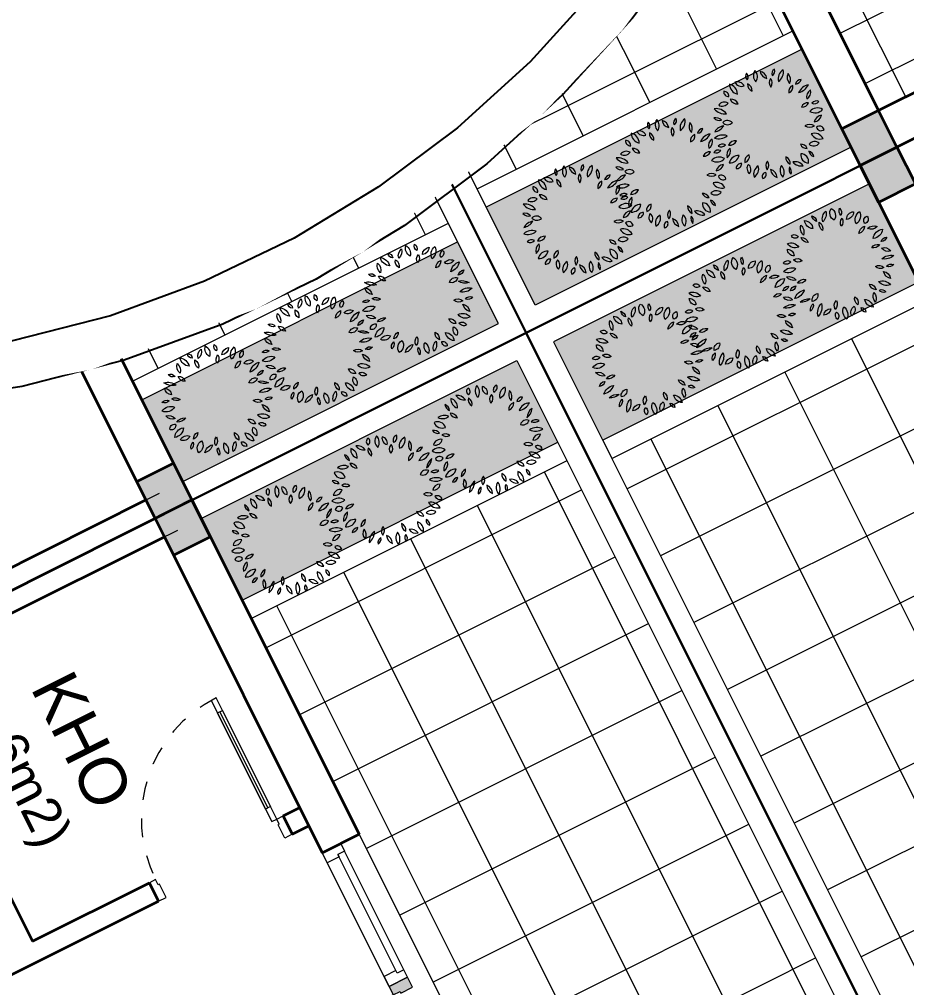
# Model space of a CAD drawing. Header units: millimetres. Extents: x 567980 to 569372, y 2065777 to 2066674.
# Drawn here: x 568872.49 to 568877.24, y 2066367.67 to 2066372.86 of the extents above; entities that cross this region are included whole.
import ezdxf
from ezdxf.enums import TextEntityAlignment as Align
from ezdxf.xclip import XClip

# ---------------------------------------------------------------- set-up
doc = ezdxf.new("R2010")
doc.units = ezdxf.units.MM
for name, pattern in [('CENTER', [3, 1.5, -0.5, 0.5, -0.5]), ('DOT', [0.25, 0, -0.25]), ('HIDDEN', [0.75, 0.5, -0.25])]:
    doc.linetypes.add(name, pattern=pattern)
for name, color, linetype, lineweight in [('A-CAY', 76, 'Continuous', 13), ('A-COT VACH', 2, 'Continuous', 35), ('A-CUA', 25, 'Continuous', 5), ('A-HATCH', 251, 'Continuous', 5), ('A-NET THAY', 125, 'Continuous', 18), ('A-TEXT', 7, 'Continuous', 18), ('A-TRUC', 250, 'CENTER', 5), ('A-TUONG', 255, 'Continuous', 35), ('boDnv', 54, 'Continuous', 25), ('E- RANH GIOI', 1, 'CENTER', 13)]:
    doc.layers.add(name, color=color, linetype=linetype, lineweight=lineweight)
for name, color, linetype in [('ChiaLo', 128, 'CENTER'), ('ghi_chu', 7, 'Continuous'), ('LoLK', 6, 'Continuous'), ('text', 7, 'Continuous')]:
    doc.layers.add(name, color=color, linetype=linetype)
doc.styles.add('A1-arial', font='arial.ttf')
doc.styles.add('avh', font='')
doc.styles.get('avh').set_extended_font_data('.VnAvantH')

# ---------------------------------------------------------------- blocks, each defined once
blk = doc.blocks.new('NEN')
at = {"layer": 'ChiaLo', "ltscale": 5}
for points in [[(196.2286929873517, -37.51924213254824), (148.3875859034015, 58.1347281509079)], [(159.83538482117, -9.464910292997956), (194.2687979940092, 7.756879894994199)]]:
    blk.add_lwpolyline(points, dxfattribs=at)
at = {"layer": 'LoLK'}
for points in [[(194.2687979944749, 7.756879894994199), (191.584882640047, 13.12312610400841), (175.0389568298124, 4.847720429068431), (177.7228721840074, -0.5185257801786065)], [(196.9527133480879, 2.390633686445653), (194.268797994242, 7.756879894528538), (177.7228721840074, -0.5185257804114372), (180.4067875377368, -5.884771988261491)], [(175.0389568298124, 4.847720428835601), (157.151469467557, -4.09866408421658), (159.8353848215193, -9.464910292997956), (177.7228721836582, -0.5185257797129452)], [(180.4067875376204, -5.884771988727152), (177.7228721836582, -0.5185257794801146), (159.8353848214028, -9.464910292997956), (162.5193001751322, -14.83115650201216)]]:
    blk.add_lwpolyline(points, close=True, dxfattribs=at)
blk = doc.blocks.new('NEN NO1')
at = {"layer": 'LoLK'}
for points in [[(-37.63541182293557, 38.49999999790452), (-43.63541182340123, 38.49999999790452), (-43.63541182386689, 19.99999999790452), (-37.6354118231684, 19.99999999743886)], [(-31.6354118231684, 38.49999999743886), (-37.63541182246991, 38.49999999743886), (-37.6354118231684, 19.99999999743886), (-31.63541182386689, 19.99999999743886)], [(-43.63541182363406, 19.99999999767169), (-43.63541182433255, -2.095475792884827e-09), (-37.63541182433255, -2.328306436538696e-09), (-37.63541182386689, 19.99999999743886)], [(-31.63541182340123, 19.99999999720603), (-37.63541182409972, 19.99999999743886), (-37.63541182433255, -2.328306436538696e-09), (-31.63541182409972, -3.026798367500305e-09)]]:
    blk.add_lwpolyline(points, close=True, dxfattribs=at)
blk = doc.blocks.new('*U308')
h = blk.add_hatch(color=253)
h.dxf.hatch_style = 1
h.paths.add_polyline_path([(50.00000000000001, 449.9999999999998), (89.99999999999999, 449.9999999999998), (89.99999999999999, 549.9999999999998), (50.00000000000001, 549.9999999999998)])
h.paths.add_polyline_path([(50, 100), (90, 100), (90, 0), (50, 0)])
h = blk.add_hatch(color=253)
h.dxf.hatch_style = 1
h.paths.add_polyline_path([(1150, 100), (1110, 100), (1110, 0), (1150, 0)])
h.paths.add_polyline_path([(1150, 450), (1110, 450), (1110, 550), (1150, 550)])
h = blk.add_hatch(color=254)
h.dxf.hatch_style = 1
h.paths.add_polyline_path([(21.73011238398612, 344.5156181119089), (21.73011238398612, 514.1349438079922), (50.00000000000001, 514.1349438079922), (50.00000000000001, 485.8650561920074), (27.38408990719472, 485.8650561920074), (27.38408990719472, 344.5156181119089)])
h = blk.add_hatch(color=254)
h.dxf.hatch_style = 1
h.paths.add_polyline_path([(50.00000000000001, 449.9999999999998), (89.99999999999999, 449.9999999999998), (90, 100), (50, 100)])
h = blk.add_hatch(color=254)
h.dxf.hatch_style = 1
h.paths.add_polyline_path([(1110, 450), (1150, 450), (1150, 100), (1110, 100)])
h = blk.add_hatch(color=253)
h.dxf.hatch_style = 1
h.paths.add_polyline_path([(0, 0), (50, 0), (50, -40), (60, -40), (60, -110.0000000000004), (0, -110.0000000000004)])
h = blk.add_hatch(color=253)
h.dxf.hatch_style = 1
h.paths.add_polyline_path([(1200, 0), (1150, 0), (1150, -40), (1140, -40), (1140, -110.0000000000004), (1200, -110.0000000000004)])
at = {"linetype": 'Continuous'}
blk.add_line((70, 100), (69.99999999999999, 449.9999999999998), dxfattribs=at)
for p, q in [((89.99999999999999, 449.9999999999998), (90, 100)), ((1110, 450), (1110, 100)), ((1130, 100), (1130, 450))]:
    blk.add_line(p, q)
for points in [[(50.00000000000001, 449.9999999999998), (89.99999999999999, 449.9999999999998), (89.99999999999999, 549.9999999999998), (50.00000000000001, 549.9999999999998), (50.00000000000001, 449.9999999999998)], [(1150, 450), (1110, 450), (1110, 550), (1150, 550), (1150, 450)], [(50.00000000000001, 452.9059272893353), (50, 100)], [(1150, 452.9059272893355), (1150, 100)], [(50, 100), (90, 100), (90, 0), (50, 0), (50, 100)], [(1150, 100), (1110, 100), (1110, 0), (1150, 0), (1150, 100)]]:
    blk.add_lwpolyline(points)
at = {"linetype": 'HIDDEN', "ltscale": 30}
for points in [[(599.9999999999999, 0, 0.4142135623730951), (50, 549.9999999999999, 0.4142135623730951)], [(599.9999999999999, 0, -0.4142135623730951), (1150, 550.0000000000003, -0.4142135623730951)]]:
    blk.add_lwpolyline(points, format="xyb", dxfattribs=at)
for points in [[(21.73011238398612, 344.5156181119089), (21.73011238398612, 514.1349438079922), (50.00000000000001, 514.1349438079922), (50.00000000000001, 485.8650561920074), (27.38408990719472, 485.8650561920074), (27.38408990719472, 344.5156181119089)], [(50.00000000000001, 449.9999999999998), (89.99999999999999, 449.9999999999998), (90, 100), (50, 100)], [(1110, 450), (1150, 450), (1150, 100), (1110, 100)], [(0, 0), (50, 0), (50, -40), (60, -40), (60, -110.0000000000004), (0, -110.0000000000004)], [(1200, 0), (1150, 0), (1150, -40), (1140, -40), (1140, -110.0000000000004), (1200, -110.0000000000004)]]:
    blk.add_lwpolyline(points, close=True)
blk = doc.blocks.new('*U295')
at = {"ltscale": 10}
for p, q in [((800, 0), (0, 0)), ((755, -70), (45, -70)), ((755, -110), (45, -110))]:
    blk.add_line(p, q, dxfattribs=at)
for points in [[(0, -110), (45, -110), (45, -70), (60, -70), (60, 0), (0, 0)], [(800, -110), (755, -110), (755, -70), (740, -70), (740, 0), (800, 0)]]:
    blk.add_lwpolyline(points, close=True, dxfattribs=at)
blk = doc.blocks.new('*U307')
blk.add_line((69.99999999999977, -100.0000000000002), (69.99999999999842, -866.6668357360223))
for points in [[(2.273736754828163e-13, 146.666666692162), (60.00000000000045, 146.6666666921618), (60.00000000000023, 39.99999999999983), (50.00000000000023, 39.99999999999986), (50, -1.13686837721616e-13), (0, 0)], [(1066.666835736022, 146.6666666921603), (1006.666835736022, 146.6666666921606), (1006.666835736022, 39.99999999999834), (1016.666835736022, 39.99999999999832), (1016.666835736022, -1.687216298668624e-12), (1066.666835736022, -1.829324845820643e-12)], [(50, -1.13686837721616e-13), (49.99999999999797, -966.6668357360229), (89.99999999999797, -966.6668357360227), (90, -2.273736754432321e-13)], [(50, -100.0000000000002), (89.99999999999977, -100.0000000000003), (89.99999999999842, -866.6668357360227), (49.99999999999842, -866.6668357360227)]]:
    blk.add_lwpolyline(points, close=True)
at = {"linetype": 'HIDDEN'}
blk.add_arc((50, -1.13686837721616e-13), 966.666835736023, 270, 7.802421844452399e-15, dxfattribs=at)
blk = doc.blocks.new('cot 220')
at = {"layer": 'A-COT VACH'}
h = blk.add_hatch(color=256, dxfattribs=at)
h.dxf.hatch_style = 1
h.paths.add_polyline_path([(110.0000037951395, 109.9999999980937), (-109.9999962048605, 109.9999999980937), (-109.9999962048605, -110.0000000019063), (110.0000037951395, -110.0000000019063)])
blk.add_lwpolyline([(-109.9999962048605, -110.0000000019063), (110.0000037951395, -110.0000000019063), (110.0000037951395, 109.9999999980937), (-109.9999962048605, 109.9999999980937)], close=True, dxfattribs=at)
blk = doc.blocks.new('mb-cay40')
at = {"color": 0, "linetype": 'ByBlock'}
for centre, radius, start, end in [((-299.5701589075907, 710.3054466762878), 100.1777, 149.4737229998766, 231.7585850006217), ((-447.8704589076224, 682.5084466762783), 100.1777, 329.4737229998766, 51.75858500062168), ((-230.6878589075932, 779.3904466762833), 98.06469999999999, 192.3059549999538, 259.6848969996826), ((-344.058958907699, 662.0099466762913), 98.06469999999999, 12.30595499995376, 79.68489699968265), ((-136.2343589076481, 736.8957466763095), 62.92479999999998, 125.4093320002077, 202.7100880001333), ((-230.740058907686, 763.8882466762698), 62.92479999999998, 305.4093320002077, 22.71008800013334), ((16.26654109236551, 684.2603466763248), 136.5301, 133.811686000385, 194.307733999988), ((-210.5471589076042, 749.0423466762695), 136.5301, 313.811686000385, 14.30773399998799), ((112.6560410923557, 711.3373466763078), 137.2196, 163.4642290000644, 212.7905639999698), ((-134.2428589076444, 676.0780466762808), 137.2196, 343.4642290000643, 32.79056399996983), ((-554.1702589076594, 555.716446676277), 69.85239999999999, 25.45365099951863, 116.6851969996846), ((-426.9131589077006, 693.7752466762759), 54.12369999999999, 146.8150690002197, 244.0193430003837), ((-495.9196589076018, 674.7454466763011), 54.12369999999999, 326.8150690002197, 64.01934300038363), ((-147.5025589076395, 637.821246676278), 79.6564, 145.524785000142, 220.8327340004014), ((-273.4387589076068, 630.8271466763035), 79.6564, 325.524785000142, 40.83273400040141), ((48.89724109234521, 562.139746676261), 68.7981, 103.8913859995158, 198.9039470000852), ((-32.70725890767062, 606.6362466762985), 68.7981, 283.8913859995158, 18.90394700008519), ((138.3718410924193, 615.5002466762926), 80.63699999999999, 104.100357000399, 168.4650159999594), ((39.71864109238959, 709.8323466762886), 80.63699999999999, 284.100357000399, 348.4650159999595), ((230.3510410923918, 506.037146676299), 141.3623, 100.3005049996434, 160.4476489999013), ((71.86314109229716, 692.4305466762962), 141.3623, 280.3005049996434, 340.4476489999013), ((-651.1445589076611, 493.6793466763265), 98.14920000000001, 3.318928999847402, 83.19036500059372), ((-541.5223589077068, 596.8183466762894), 98.14920000000001, 183.3189289998474, 263.1903650005937), ((-522.4680589076888, 648.1498466762605), 69.85239999999999, 205.4536509995186, 296.6851969996846), ((-390.4405589076341, 597.053746676309), 66.85079999999999, 168.8066020001733, 257.6390980002616), ((-470.3303589076386, 544.7297466762902), 66.85079999999999, 348.8066020001733, 77.63909800026163), ((259.9547410923115, 520.9738466762719), 76.85969999999999, 122.5817349996012, 207.1799879998302), ((150.1931410923426, 550.6291466762632), 76.85969999999999, 302.5817349996012, 27.17998799983019), ((-653.7485589076532, 502.9852466762604), 44.2471, 163.4933459999228, 274.4697339999847), ((-692.7238589076442, 471.4445466763245), 44.2471, 343.4933459999227, 94.46973399998471), ((-620.4297589075868, 356.9077466762828), 75.7726, 22.57230600034306, 98.33354300080866), ((-561.4437589076697, 460.9655466763143), 75.7726, 202.5723060003431, 278.3335430008087), ((213.0515410923108, 368.6593466762861), 79.60759999999999, 86.02821900006174, 161.3697619999351), ((143.1294410924311, 473.5071466763002), 79.60759999999999, 266.0282190000617, 341.3697619999351), ((299.7197410923836, 426.0202466763112), 53.529, 59.98145400028278, 155.6675900001146), ((277.7252410923538, 494.4245466762877), 53.529, 239.9814540002828, 335.6675900001146), ((-694.8229589076363, 365.1617466763128), 95.9612, 210.9482359996829, 290.5783940005535), ((-743.3930589076772, 225.974346676303), 95.9612, 30.9482359996829, 110.5783940005535), ((-680.1407589076553, 301.4285466763176), 101.6635, 69.72013800080484, 135.6489100005381), ((-717.600058907643, 467.8581466763062), 101.6635, 249.7201380008048, 315.6489100005381), ((281.8093410923029, 453.3035466762885), 110.2473, 244.7352629998049, 320.5781150000673), ((319.9207410923555, 283.5921466762593), 110.2473, 64.73526299980486, 140.5781150000674), ((359.2284410923021, 242.1056466762602), 79.1061, 90.25287400078554, 173.52208300028), ((280.2783410924312, 330.1357466762784), 79.1061, 270.2528740007856, 353.5220830002799), ((-736.4670589076995, 276.7996466763216), 75.60229999999999, 224.257649999822, 288.5926610007619), ((-766.5091589076037, 152.3813466762949), 75.60229999999999, 44.25764999982202, 108.5926610007619), ((242.9923410922929, 141.0472466762949), 78.02799999999999, 58.87476400066763, 131.2135240002623), ((231.9157410923508, 266.539646676305), 78.02799999999999, 238.8747640006676, 311.2135240002623), ((-659.0736589076696, 39.63904667626048), 110.8102, 100.8761589997203, 165.4479130002026), ((-787.2373589075869, 176.3009466762742), 110.8102, 280.8761589997204, 345.4479130002026), ((-649.4696589076193, 256.585046676264), 83.90719999999999, 240.5094849996896, 309.291989999972), ((-637.6392589076131, 118.6108466762598), 83.90719999999999, 60.50948499968955, 129.291989999972), ((349.6776410924213, 166.3968466762817), 97.6447, 209.1951970002367, 286.7189010004093), ((292.527541092335, 25.24994667626743), 97.6447, 29.19519700023669, 106.7189010004093), ((344.0384410923289, 142.0358466763282), 53.57989999999999, 28.1981360000389, 112.1917869993301), ((371.0219410923892, 216.9645466762668), 53.57989999999999, 208.1981360000389, 292.1917869993301), ((-689.6452589076944, -39.14615332373069), 87.35799999999999, 54.97446299936808, 151.3792250002424), ((-716.1905589076923, 74.23634667632723), 87.35799999999999, 234.9744629993681, 331.3792250002423), ((158.9131410923146, -75.04515332368464), 77.31559999999999, 28.80716499994626, 103.9198800002828), ((208.0612410923932, 37.25554667630786), 77.31559999999999, 208.8071649999463, 283.9198800002828), ((313.8222410924209, -58.64165332372795), 90.3688, 71.37116600059133, 141.7535400000561), ((271.7177410924342, 82.93484667628945), 90.3688, 251.3711660005913, 321.7535400000561), ((-674.8470589076169, -123.2118533237299), 70.02329999999999, 71.8192460004174, 140.0817599994504), ((-706.7037589076499, -11.75075332372944), 70.02329999999999, 251.8192460004175, 320.0817599994504), ((-557.1729589076713, -163.3047533236968), 77.98479999999999, 113.475291999382, 203.4559599999777), ((-659.7790589075885, -122.8160533237024), 77.98479999999999, 293.475291999382, 23.45595999997768), ((-551.4629589076503, -83.00365332367801), 74.9971, 87.17243399982254, 157.2364690000009), ((-616.9188589076803, 20.92074667628185), 74.9971, 267.1724339998225, 337.2364690000009), ((132.8601410923875, -212.990753323691), 116.145, 6.548685999897183, 76.89113199944619), ((274.5892410923552, -86.62635332370701), 116.145, 186.5486859998972, 256.8911319994462), ((296.2157410923683, -68.1395533237228), 50.671, 179.2557220000184, 267.628659000778), ((243.4524410924059, -118.1089533236882), 50.671, 359.2557220000184, 87.62865900077804), ((-604.7676589076873, -147.1679533237184), 106.605, 271.6327640008068, 352.0267889999677), ((-496.1556589076645, -268.5169533236767), 106.605, 91.63276400080674, 172.0267889999677), ((-341.8780589076923, -220.9033533237016), 95.91319999999999, 122.8873139993626, 186.7253339999508), ((-489.2111589075648, -151.593553323728), 95.91319999999999, 302.8873139993626, 6.725333999950768), ((-132.5331589076959, -236.0941533236837), 75.353, 148.7876610002004, 221.5977110001933), ((-253.3297589076974, -247.0719533237279), 75.353, 328.7876610002005, 41.59771100019329), ((69.87894109232002, -150.8368533236935), 70.3103, 173.6499809998805, 254.6514450005405), ((-18.61045890764217, -210.8629533236744), 70.3103, 353.6499809998805, 74.65144500054049), ((113.3978410923155, -289.9039533237083), 96.71849999999999, 38.69621399990353, 106.2415449999098), ((161.8329410923761, -136.5778533236808), 96.71849999999999, 218.6962139999035, 286.2415449999098), ((-472.8800589076418, -293.5357533236747), 49.2563, 76.54190599947391, 193.4774260002929), ((-509.3162589076674, -257.1117533236902), 49.2563, 256.541905999474, 13.4774260002929), ((-314.2852589076501, -280.7871533237339), 91.05040000000001, 159.1169869998805, 230.3606240003511), ((-457.4404589076003, -318.4468533237086), 91.05040000000001, 339.1169869998805, 50.36062400035106), ((-220.1570589075855, -348.4649533237389), 108.6658, 122.1169890002436, 201.7275269999994), ((-378.8747589077102, -296.6562533236793), 108.6658, 302.1169890002436, 21.72752699999944), ((-61.47215890765074, -280.976453323703), 84.6027, 185.3195600000323, 260.4189679996705), ((-159.7919589076482, -372.2426533237012), 84.6027, 5.31956000003229, 80.41896799967047), ((99.92604109243257, -278.0229533236925), 148.0051, 165.2071100000012, 218.3217489999558), ((-159.2895589076797, -332.0080533237124), 148.0051, 345.2071100000012, 38.32174899995582), ((110.3971410924278, -276.4030533237237), 64.3426, 156.7754189998254, 231.2879720002375), ((11.02814109236351, -301.2369533236779), 64.3426, 336.7754189998254, 51.28797200023745), ((-170.4776589077082, -363.9031533237066), 62.5472, 129.7475050000398, 206.070901000292), ((-266.6537589076324, -343.3009533236764), 62.5472, 309.7475050000398, 26.07090100029198)]:
    blk.add_arc(centre, radius, start, end, dxfattribs=at)
blk = doc.blocks.new('*U312')
at = {"layer": 'A-CAY', "xscale": 0.0005000000000000001, "yscale": 0.0005000000000000001, "zscale": 0.0005000000000000001, "rotation": 296.5718179110141}
blk.add_blockref('mb-cay40', (-0.04405994703096804, -0.1336660716145052), dxfattribs=at)
blk = doc.blocks.new('*U313')
at = {"layer": 'A-NET THAY', "color": 0, "linetype": 'ByBlock', "lineweight": -2, "transparency": 16777216}
for p in [(0, 0), (0.6000000000000001, 0), (1.2, 0)]:
    blk.add_blockref('*U312', p, dxfattribs=at)
blk = doc.blocks.new('MBT1 A1')
at = {"layer": 'A-HATCH', "true_color": 0x46cb3a}
h = blk.add_hatch(dxfattribs=at)
h.set_pattern_fill('CROSS', color=95, scale=0.2, angle=-63.42818208898591, double=1)
h.set_pattern_definition([(296.5718179110141, (-410.517067708075, -66.48982095555402), (0.06708467969339164, -0.02235275711036666), [0.02500000000000001, -0.07500000000000001]), (26.57181791101408, (-410.5226558973081, -66.50659212516621), (0.02235275711036666, 0.06708467969339163), [0.02499999999999999, -0.07499999999999993])])
h.paths.add_polyline_path([(0.6000000000931323, -0.1099999998696148), (0.1099999998696148, -0.1099999996367842), (0.1099999998696148, -1.999999999767169), (0.220000000204891, -1.999999999767169), (0.6000000000931323, -1.999999999767169)])
h.paths.add_polyline_path([(5.889999999897555, -0.1099999996367842), (5.399999999906868, -0.1099999996367842), (5.400000000139698, -1.999999999767169), (5.889999999897555, -1.999999999767169)])
at = {"layer": 'A-HATCH'}
h = blk.add_hatch(dxfattribs=at)
h.set_pattern_fill('SQRTMPLT', color=256, scale=0.4000000000000001, pattern_type=2)
h.set_pattern_definition([(6.232856619229086e-15, (-410.517067708075, -66.48982095555402), (-2.775557561562891e-17, 0.4), []), (90, (-410.517067708075, -66.48982095555402), (-0.4, 0), [])])
h.paths.add_polyline_path([(4.800000000046566, -1.999999999767169), (5.290000000037253, -1.999999999767169), (5.289999999804422, -0.1099999996367842), (0.7100000001955777, -0.1099999996367842), (0.7099999999627471, -1.999999999767169), (1.999999999767169, -1.999999999767169)])
at = {"layer": 'A-NET THAY', "ltscale": 100}
for p, q in [((1.999999999767169, -1.999999999767169), (4.800000000046566, -1.999999999767169)), ((1.729999999981374, -2.319997596321627), (1.839999999850988, -2.319997469661757)), ((1.729999999981374, -3.119997596135363), (1.840000000083819, -3.119997469475493))]:
    blk.add_line(p, q, dxfattribs=at)
at = {"layer": 'A-NET THAY'}
for points in [[(0, -2), (0, 0), (6, 0), (6, -1.999999999767169)], [(0.1099999998696148, -1.999999999767169), (0.1099999998696148, -0.1099999996367842), (5.889999999897555, -0.1099999996367842), (5.889999999897555, -1.999999999767169)], [(0.6000000000931323, -1.999999999767169), (0.6000000000931323, -0.1099999998696148)], [(0.7099999999627471, -1.999999999767169), (0.7100000001955777, -0.1099999996367842)]]:
    blk.add_lwpolyline(points, dxfattribs=at)
at = {"layer": 'A-TRUC', "ltscale": 0.5}
blk.add_line((0.1100000001024455, -16.8899959998671), (0.1099999998696148, -2.109995999606326), dxfattribs=at)
at = {"layer": 'A-TUONG'}
for p, q in [((0, -2), (1.999999999767169, -1.999999999767169)), ((0, -17.10999999986961), (0, -2)), ((2, -2.219996893079951), (1.999999999767169, -1.999999999767169)), ((0.1099999998696148, -3.819999999599531), (0.1099999998696148, -2.219995999708772)), ((0.1099999998696148, -2.2199979305733), (2, -2.2199979305733)), ((1.729999999981374, -2.319997596321627), (1.729999999981374, -2.219997469335794)), ((1.839999999850988, -2.319997469661757), (1.840000000083819, -2.219997469568625)), ((1.729999999981374, -2.319997596321627), (1.839999999850988, -2.319997596321627)), ((1.840000000083819, -3.119997469475493), (1.729999999981374, -3.119997596135363)), ((1.729999999981374, -3.819999999599531), (1.729999999981374, -3.119997596135363)), ((1.839999999850988, -4.029999999795109), (1.840000000083819, -3.119997469475493)), ((0.1099999998696148, -3.819999999599531), (1.729999999981374, -3.819999999599531))]:
    blk.add_line(p, q, dxfattribs=at)
at = {"layer": 'A-COT VACH', "xscale": 0.001, "yscale": 0.001, "zscale": 0.001}
blk.add_blockref('cot 220', (0.1099999961443245, -2.109999999869615), dxfattribs=at)
at = {"layer": 'A-CUA', "xscale": -0.0009999999999999998, "yscale": 0.0009999999999999998, "zscale": 0.001, "rotation": 180}
for name, p in [('*U295', (2, -2.219995999941602)), ('*U308', (2.800000000046566, -2.219995999941602))]:
    blk.add_blockref(name, p, dxfattribs=at)
at = {"layer": 'A-CUA', "extrusion": (0, 0, -1), "xscale": -0.0007500000000000047, "yscale": 0.0007500000000000047, "zscale": -0.0007500000000000047, "rotation": 90}
blk.add_blockref('*U307', (-1.729999999981374, -2.319997469661757), dxfattribs=at)
at = {"layer": 'A-NET THAY', "rotation": 90}
blk.add_blockref('*U313', (0.4189999999944121, -1.639999999664724), dxfattribs=at)
at = {"layer": 'A-TEXT', "style": 'A1-arial'}
blk.add_text('KHO', height=0.2500000000000001, dxfattribs=at).set_placement((0.8887375649064779, -3.224574524210766), align=Align.CENTER)
blk.add_text('(2.6m2)', height=0.2, dxfattribs=at).set_placement((0.8348749037832022, -3.465430840617046), align=Align.MIDDLE_CENTER)
blk = doc.blocks.new('MBT1 A18N')
at = {"layer": 'A-HATCH'}
h = blk.add_hatch(dxfattribs=at)
h.set_pattern_fill('SQRTMPLT', color=256, scale=0.3, angle=180, pattern_type=2)
h.set_pattern_definition([(180, (410.5170677076094, -41.46174633945338), (0, -0.2999999999999999), []), (270, (410.5170677076094, -41.46174633945338), (0.2999999999999999, -2.775557561562891e-17), [])])
h.paths.add_polyline_path([(-1.175000000279397, 4.520000000251457), (-2.130000000121072, 4.520000000018626), (-2.130000000353903, 3.420000000158325), (-2.130000000121072, 2.21999999997206), (-1.230000000447035, 2.21999999997206), (-0.220000000204891, 2.21999999997206), (-0.2200000006705523, 3.378845726838335), (-0.6202763665933162, 3.486099455971271), (-0.6332173189148307, 3.437803165055811), (-0.7039279970340431, 3.56027765199542), (-0.7168689493555576, 3.5119813606143), (-1.175000000279397, 3.634737205458805)])
at = {"layer": 'A-HATCH', "true_color": 0x46cb3a}
h = blk.add_hatch(dxfattribs=at)
h.set_pattern_fill('CROSS', color=95, scale=0.2, angle=180, double=1)
h.set_pattern_definition([(180, (4959.282499999274, -137.7914999998175), (-0.05000000000000001, -0.05), [0.02499999999999999, -0.07499999999999998]), (270, (4959.269999999553, -137.778999999864), (0.05, -0.05000000000000002), [0.025, -0.07500000000000001])])
h.paths.add_polyline_path([(-0.6969136407133192, 0.1100000001024455), (-0.1100000005681068, 0.1100000001024455), (-0.1100000005681068, 2.000000000232831), (-0.6969136411789805, 2.000000000465661)])
h.paths.add_polyline_path([(-5.890025578439236, 0.1099999996367842), (-5.303111937828362, 0.1099999996367842), (-5.303111937828362, 1.009999999543652), (-5.303111937828362, 2.000000000232831), (-5.890465096337721, 2)])
at = {"layer": 'A-HATCH', "ltscale": 100}
h = blk.add_hatch(dxfattribs=at)
h.set_pattern_fill('_USER', color=251, scale=0.4000000000000001, angle=180, double=1, pattern_type=0)
h.set_pattern_definition([(180, (4964475.611936973, -139791.5000000393), (-2.775557561562891e-17, -0.4), []), (270, (4964475.611936973, -139791.5000000393), (0.4000000000000001, -5.551115123125783e-17), [])])
h.paths.add_polyline_path([(-5.193111937493086, 2.000077642733231), (-5.193111937493086, 0.1099999996367842), (-0.8069136410485953, 0.1100000001024455), (-0.806913641281426, 2.000000000232831), (-1.406913640908897, 2.000048018060625), (-2.700144892791286, 2.000048018060625)])
at = {"layer": 'A-NET THAY'}
for p, q in [((-0.1100000005681068, 2.000000000232831), (-0.1100000005681068, 0.1100000001024455)), ((-2.328306436538696e-10, 2.000000000232831), (0, 2.328306436538696e-10)), ((-0.1100000005681068, 0.1100000001024455), (-5.890000000596046, 0.1099999998696148)), ((0, 2.328306436538696e-10), (-6.000000000931323, 2.328306436538696e-10))]:
    blk.add_line(p, q, dxfattribs=at)
at = {"layer": 'A-NET THAY', "ltscale": 100}
blk.add_lwpolyline([(-0.6969136407133192, 0.1100000001024455), (-0.8069136410485953, 0.1100000001024455), (-0.806913641281426, 2.000000000232831), (-0.6969136411789805, 2.000000000465661)], close=True, dxfattribs=at)
at = {"layer": 'A-TUONG'}
for p, q in [((0, 15.50000001071021), (-2.328306436538696e-10, 2.000000000232831)), ((-0.2200000004377216, 8.800000000046566), (-0.220000000204891, 2.21999999997206)), ((-0.220000000204891, 2.21999999997206), (-2.400000000372529, 2.21999999997206)), ((-2.328306436538696e-10, 2.000000000232831), (-2.40000000060536, 2.000000000232831))]:
    blk.add_line(p, q, dxfattribs=at)
at = {"layer": 'A-CAY', "xscale": 0.0004999999999999999, "yscale": 0.0004999999999999999, "zscale": 0.0004999999999999999, "rotation": 180}
for p in [(-0.5190237099304795, 1.760041621280834), (-0.5190237101633102, 1.172558844788), (-0.5190237099304795, 0.6169933162163943)]:
    blk.add_blockref('mb-cay40', p, dxfattribs=at)
at = {"layer": 'A-COT VACH', "xscale": 0.0009999999999999998, "yscale": 0.0009999999999999998, "zscale": 0.0009999999999999998, "rotation": 180}
blk.add_blockref('cot 220', (-0.1099999966099858, 2.110000000102445), dxfattribs=at)
blk = doc.blocks.new('MBT1 NO1')
at = {"layer": 'LoLK'}
for name, p in [('MBT1 A18N', (-37.63541181455366, 20.00000000256114)), ('NEN NO1', (3.492459654808044e-09, 3.725290298461914e-09)), ('MBT1 A1', (-37.63541181874461, 20.00000000931323))]:
    blk.add_blockref(name, p, dxfattribs=at)
at = {"layer": 'LoLK', "xscale": -1}
for name, p in [('MBT1 A18N', (-37.635411814088, 20.00000000256114)), ('MBT1 A1', (-37.63541181990877, 20.00000000931323))]:
    blk.add_blockref(name, p, dxfattribs=at)
blk = doc.blocks.new('sl')
at = {"layer": 'ghi_chu', "color": 158}
blk.add_circle((0, 0), 5.75, dxfattribs=at)
at = {"color": 158, "linetype": 'DOT'}
blk.add_wipeout([(3.5208595475486404e-16, 5.75), (0.969923385692005, 5.667605193191193), (1.8644182452907085, 5.439342295409173), (2.4721268485312047, 5.19144381119272), (3.1309317900050124, 4.822837974298537), (3.790308711290825, 4.323894063585842), (4.429387843055263, 3.666472874002242), (4.910778165943334, 2.9911131380966225), (5.203892177182513, 2.4458140175120917), (5.532139964477323, 1.5677778584457833), (5.698465156793055, 0.7681112268516266), (5.75, 0), (5.686371084061578, -0.8530438994262575), (5.496098205030802, -1.689794224353129), (5.2327386792073485, -2.383473497886502), (4.825305600030205, -3.127127414467971), (4.383189926834117, -3.721578437343479), (3.929815285478843, -4.197505428467821), (2.9936814231296998, -4.909212924370681), (2.4199680402585857, -5.2159615301617235), (1.5354575353235314, -5.541197538187769), (0.6268165904409351, -5.715732758093926), (-1.056257864264592e-15, -5.75), (-0.8583477087645206, -5.685572900848136), (-1.5940806531006373, -5.524618255717788), (-2.40903986994229, -5.221017803554057), (-3.139398486746215, -4.817330914667954), (-3.7183236567631495, -4.385951343044689), (-4.311791834998167, -3.8040703426255327), (-4.851567804086016, -3.086225824912363), (-5.211174131927694, -2.43026010269017), (-5.5241386364638405, -1.5957419356297642), (-5.686254877874253, -0.853818167908873), (-5.75, 0), (-5.6611914826744, 1.0066831658942323), (-5.488230834533672, 1.7151741331053927), (-5.1200356553748625, 2.616817702418359), (-4.43866223175213, 3.6552397448617775), (-3.5478669059890633, 4.52494645464315), (-2.7209342178740763, 5.0654730264805465), (-1.720506428404943, 5.486561548895381), (-0.804793078194819, 5.693400398820522)], dxfattribs=at).dxf.layer = 'ghi_chu'
at = {"layer": 'ghi_chu'}
blk.add_circle((0, 0), 5.5, dxfattribs=at)
at = {"layer": 'ghi_chu', "style": 'avh'}
for tag, height, p in [('SOLO', 1.25, (0, 2.505939941853285)), ('DT', 1.5, (-0.01470196363516152, -0.4940600581467152))]:
    blk.add_attdef(tag, text='', height=height, dxfattribs=at).set_placement(p, align=Align.CENTER)
blk.add_attdef('MD', text='', height=1.25, dxfattribs=at).set_placement((-0.5015280463267118, -2.996534363832325), align=Align.RIGHT)
blk.add_attdef('TC', (0.5, -3.020000000018626), '', height=1.25, dxfattribs=at)
blk = doc.blocks.new('TEM DAT')
at = {"layer": 'ghi_chu'}
blk.add_blockref('sl', (269.3759095668793, -68.89680790901184), dxfattribs=at)
blk = doc.blocks.new('MA LO')
at = {"layer": 'E- RANH GIOI', "xscale": 996.6571095296216, "yscale": 996.6571095296216, "zscale": 996.6571095296216}
blk.add_blockref('TEM DAT', (-315256.9631516933, 99517.19136619568), dxfattribs=at)

msp = doc.modelspace()

# ---------------------------------------------------------------- block references
at = {"layer": 'boDnv'}
msp.add_blockref('NEN', (568697.4807461541, 2066371.697269554), dxfattribs=at)

# ---------------------------------------------------------------- next in the draw order: block references
at = {"layer": 'LoLK', "rotation": 296.5718179020918}
msp.add_blockref('MBT1 NO1', (568874.1511741842, 2066328.57221157), dxfattribs=at)

# ---------------------------------------------------------------- next in the draw order: block references
at = {"layer": 'text'}
ref = msp.add_blockref('MA LO', (568918.1304692444, 2066345.654630337), dxfattribs=dict(at, xscale=0.001000000000001394, yscale=0.001000000000001394, zscale=0.001000000000001394))
XClip(ref).set_block_clipping_path([(-136708.084112525, -393536.3904697895), (377080.8607170582, -389718.9184806347), (377080.8607170582, 192659.0805361271), (-315505.95911979675, 196067.95970368385), (-315505.95911979675, 99448.33040356636)])

doc.saveas('drawing.dxf')
